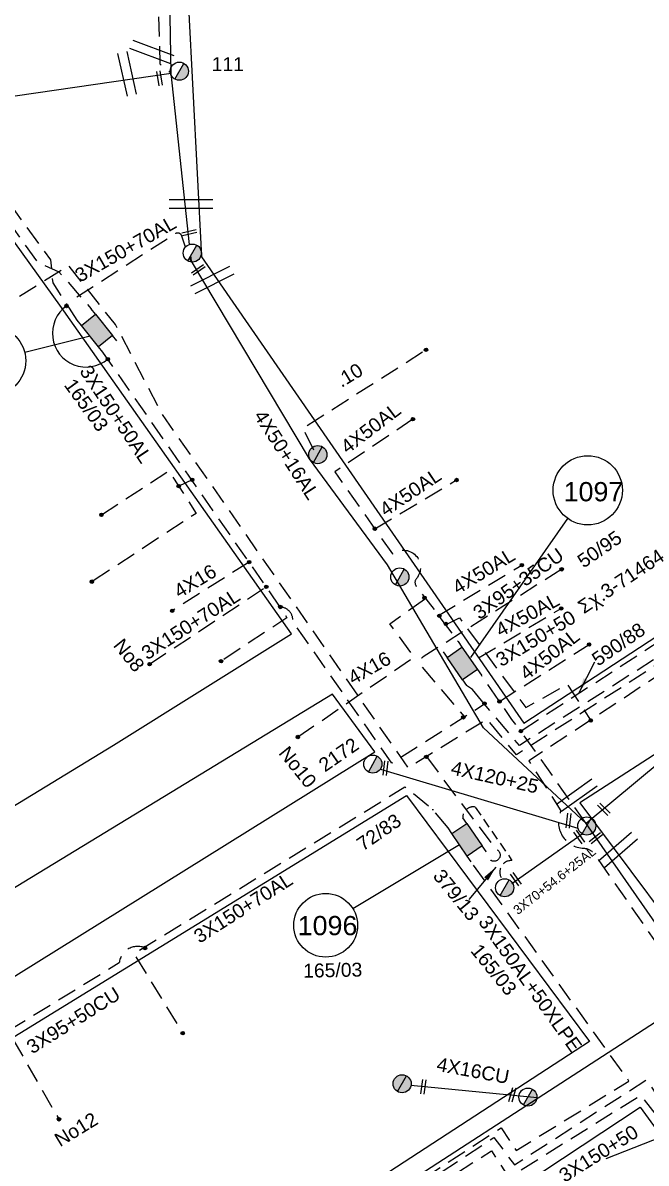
# Model space of a CAD drawing. Header units: millimetres. Extents: x 938 to 3112, y 793 to 1825.
# Drawn here: x 2668.7 to 2749.8, y 1081.8 to 1230.1 of the extents above; entities that cross this region are included whole.
import ezdxf
from ezdxf.enums import TextEntityAlignment as Align

# ---------------------------------------------------------------- set-up
doc = ezdxf.new("R2010")
doc.units = ezdxf.units.MM
doc.linetypes.add('DASHED', pattern=[19.05, 12.7, -6.35])
for name, color, linetype in [('Link Box 4 Διευθύνσεων', 7, 'Continuous'), ('Γέφυρες Εναερίου Δικτύου', 7, 'Continuous'), ('Γυμνά εναέρια ΧΤ (3Φ)   4x16CU', 7, 'Continuous'), ('Γυμνά εναέρια ΧΤ και ΦΟΠ (3Φ)   4x50+16AL', 7, 'Continuous'), ('Εναέρια παροχή ΧΤ 4x16', 7, 'SYN_LINE'), ('Επιγραφές - Σχήματα', 7, 'Continuous'), ('Καλώδια ΧΤ   3x150+50AL', 7, 'DASHED'), ('Καλώδια ΧΤ   3x150+50ALXLPE', 7, 'DASHED'), ('Καλώδια ΧΤ   3x150+50CU', 7, 'DASHED'), ('Καλώδια ΧΤ   3x150+70AL', 7, 'DASHED'), ('Καλώδια ΧΤ   3x150AL+50CU', 7, 'DASHED'), ('Καλώδια ΧΤ   3x150AL+50XLPE', 7, 'DASHED'), ('Καλώδια ΧΤ   3x95+35CU', 7, 'DASHED'), ('Καλώδια ΧΤ   3x95+50CU', 7, 'DASHED'), ('Καλώδια ΧΤ   4x50AL', 7, 'DASHED'), ('Μηχανική τομή', 7, 'Continuous'), ('Στύλος Ξύλινος', 7, 'Continuous'), ('Στύλος Ξύλινος @ 1', 7, 'Continuous'), ('Στύλος ΦΜ', 7, 'Continuous'), ('Στύλος ΦΜ @ 1', 7, 'Continuous'), ('Συνδέσεις', 7, 'Continuous'), ('Συνεστραμμένα ΧΤ   3x70+54.6+25AL', 7, 'SYN_LINE'), ('Συνεστραμμένα ΧΤ   4x120+25AL', 7, 'SYN_LINE'), ('Τομή', 7, 'Continuous'), ('Υπόβαθρο ΔΕΗ', 7, 'Continuous'), ('Υπόγεια Καλώδια Δικτύου ΧΤ   .10', 7, 'DASHED')]:
    doc.layers.add(name, color=color, linetype=linetype)
doc.styles.get("Standard").update_dxf_attribs({"font": 'arial.ttf'})
doc.linetypes.add('SYN_LINE', pattern='A,0.5,-0.0001,["/\\/\\/\\/",Standard,S=0.1,R=0,X=0,Y=-0.05],-0.25', length=0.7501)
doc.dimstyles.new('ISO-25', dxfattribs={"dimtxt": 2.5, "dimasz": 2.5, "dimexe": 1.25, "dimexo": 0.625, "dimtad": 1, "dimtxsty": 'Standard', "dimcen": 2.5, "dimaunit": 2, "dimazin": 0, "dimtfac": 1, "dimtmove": 0, "dimatfit": 3, "dimfxl": 1, "dimarcsym": 0})

# ---------------------------------------------------------------- blocks, each defined once
blk = doc.blocks.new('LINK BOX 4 ΑΝΑΧΩΡΗΣΕΩΝ')
at = {"layer": 'Link Box 4 Διευθύνσεων', "ltscale": 40}
blk.add_hatch(color=256, dxfattribs=at).paths.add_polyline_path([(-3.54, 0), (-3.54, -4.67), (3.54, -4.67), (3.54, 0)])
for p, q in [((-3.54, 0), (-5.33, 0)), ((5.33, 0), (3.54, 0)), ((-3.54, -4.67), (-5.33, -4.67)), ((5.33, -4.67), (3.54, -4.67))]:
    blk.add_line(p, q, dxfattribs=at)
blk.add_lwpolyline([(-3.54, -4.67), (-3.54, 0), (3.54, 0), (3.54, -4.67)], close=True, dxfattribs=at)
blk = doc.blocks.new('ΥΠΑΡΧΩΝ ΤΣΙΜΕΝΤΕΝΙΟΣ ΣΤΥΛΟΣ')
at = {"layer": 'Στύλος ΦΜ'}
blk.add_hatch(color=256, dxfattribs=at).paths.add_polyline_path([(-1.29, -2.28, 0.574793), (2.62, 0, 0.268822), (1.3, 2.27)])
blk.add_line((-1.29, -2.28), (1.3, 2.27), dxfattribs=at)
blk.add_circle((0, 0), 2.62, dxfattribs=at)
at = {"layer": 'Στύλος ΦΜ', "flags": 4}
for tag, p in [('ΑΡΙΘΜΟΣ', (-4.68, 8.05)), ('ΤΥΠΟΣ', (-4.91, 3.03))]:
    blk.add_attdef(tag, p, '', height=4, dxfattribs=at)
blk = doc.blocks.new('ΤΟΜΗ')
at = {"layer": 'Τομή', "ltscale": 40}
for p, q in [((-5.68, 0), (5.68, 0)), ((5.68, -2.33), (-5.68, -2.33))]:
    blk.add_line(p, q, dxfattribs=at)
blk = doc.blocks.new('ΜΗΧΑΝΙΚΗ ΤΟΜΗ')
at = {"layer": 'Μηχανική τομή', "ltscale": 40}
for p, q in [((-1.89, 0.78), (1.89, 0.78)), ((1.89, 0), (-1.89, 0))]:
    blk.add_line(p, q, dxfattribs=at)
blk = doc.blocks.new('ΥΠΑΡΧΩΝ ΞΥΛΙΝΟΣ ΣΤΥΛΟΣ')
at = {"layer": 'Στύλος Ξύλινος'}
h = blk.add_hatch(color=7, dxfattribs=at)
h.paths.add_polyline_path([(-2.62, 0, 0.270008), (-1.29, -2.28), (1.3, 2.27, 0.576266)])
h.paths.add_polyline_path([(-1.29, -2.28, 0.574793), (2.62, 0, 0.268822), (1.3, 2.27)])
at = {"layer": 'Στύλος Ξύλινος', "color": 7}
blk.add_line((-1.29, -2.28), (1.3, 2.27), dxfattribs=at)
blk.add_circle((0, 0), 2.62, dxfattribs=at)
at = {"layer": 'Στύλος Ξύλινος', "flags": 4}
for tag, p in [('ΑΡΙΘΜΟΣ', (-4.91, 8.6)), ('ΤΥΠΟΣ', (-4.85, 3.39))]:
    blk.add_attdef(tag, p, '', height=4, dxfattribs=at)
blk = doc.blocks.new('_ΣΥΝΔΕΣΗ')
at = {"layer": 'Συνδέσεις', "linetype": 'SYN_LINE', "ltscale": 40}
blk.add_hatch(color=256, dxfattribs=at).paths.add_polyline_path([(0.5, -0.01, 1), (-0.5, -0.01, 1)])
at = {"layer": 'Συνδέσεις'}
blk.add_circle((0, -0.01), 0.5, dxfattribs=at)

msp = doc.modelspace()

# ---------------------------------------------------------------- linework, layer by layer
at = {"layer": 'Γέφυρες Εναερίου Δικτύου', "color": 151, "linetype": 'DASHED', "ltscale": 0.2, "flags": 128}
msp.add_lwpolyline([(2810.05, 1193.21), (2812.81, 1188.41), (2763.94, 1155.73), (2733.27, 1136.15), (2728.74, 1141.52), (2716.71, 1133.84), (2703.82, 1152.31, 0.422007), (2702.19, 1154.16), (2703.05, 1152.75), (2694.49, 1147.11)], format="xyb", dxfattribs=at)
for points in [[(2678.94, 1166.15), (2687.72, 1171.85), (2691.26, 1166.34), (2677.69, 1157.45)], [(2690.75, 1170.7), (2688.99, 1169.87)], [(2728.74, 1141.52), (2727.19, 1143.42)]]:
    msp.add_lwpolyline(points, dxfattribs=at)
at = {"layer": 'Γέφυρες Εναερίου Δικτύου', "color": 6, "linetype": 'DASHED', "ltscale": 0.2, "flags": 128}
msp.add_lwpolyline([(2723.66, 1151.86), (2725.47, 1152.75), (2734.11, 1141.09), (2739.51, 1144.11), (2742.55, 1139.41)], dxfattribs=at)
at = {"layer": 'Γέφυρες Εναερίου Δικτύου', "color": 30, "linetype": 'DASHED', "ltscale": 0.2, "flags": 128}
msp.add_lwpolyline([(2741.95, 1126.01), (2733.49, 1138)], dxfattribs=at)
at = {"layer": 'Γυμνά εναέρια ΧΤ (3Φ)   4x16CU', "color": 133, "linetype": 'SYN_LINE', "ltscale": 20, "flags": 128}
msp.add_lwpolyline([(2735.57, 1090.34), (2719.18, 1091.92)], dxfattribs=at)
at = {"layer": 'Γυμνά εναέρια ΧΤ και ΦΟΠ (3Φ)   4x50+16AL', "color": 173, "flags": 128}
for points in [[(2690.4, 1201.32), (2688.01, 1223.56), (2687.21, 1267.95)], [(2690.63, 1199.17), (2690.56, 1199.86)]]:
    msp.add_lwpolyline(points, dxfattribs=at)
at = {"layer": 'Γυμνά εναέρια ΧΤ και ΦΟΠ (3Φ)   4x50+16AL', "color": 1, "flags": 128}
msp.add_lwpolyline([(2741.95, 1126.01), (2728.61, 1138.44), (2716.13, 1159.65), (2706.01, 1173.45), (2690.39, 1199.57)], dxfattribs=at)
at = {"layer": 'Γυμνά εναέρια ΧΤ και ΦΟΠ (3Φ)   4x50+16AL', "color": 62, "flags": 128}
msp.add_lwpolyline([(2814.81, 1027.75), (2796.56, 1048.8), (2757.12, 1104.21), (2741.95, 1126.01)], dxfattribs=at)
at = {"layer": 'Γυμνά εναέρια ΧΤ και ΦΟΠ (3Φ)   4x50+16AL', "color": 133, "flags": 128}
msp.add_lwpolyline([(2659.21, 1040.61), (2700.39, 1067.46), (2757.12, 1104.21)], dxfattribs=at)
at = {"layer": 'Εναέρια παροχή ΧΤ 4x16', "color": 151, "linetype": 'DASHED', "ltscale": 0.2, "flags": 128}
msp.add_lwpolyline([(2698.14, 1160.01), (2688.15, 1153.67)], dxfattribs=at)
at = {"layer": 'Εναέρια παροχή ΧΤ 4x16', "color": 6, "linetype": 'DASHED', "ltscale": 0.2, "flags": 128}
msp.add_lwpolyline([(2704.48, 1137.26), (2719.59, 1147.67), (2716.43, 1151.97), (2721.08, 1155.28)], dxfattribs=at)
at = {"layer": 'Επιγραφές - Σχήματα', "linetype": 'Continuous', "ltscale": 0.2}
for p, q in [((2677.46, 1189.4), (2668.97, 1187.27)), ((2726.96, 1147.6), (2739.58, 1165.65)), ((2725.5, 1123.23), (2711.64, 1114.91))]:
    msp.add_line(p, q, dxfattribs=at)
for centre, radius in [((2664.63, 1186.18), 4.48), ((2742.16, 1169.34), 4.5), ((2708.09, 1112.77), 4.14)]:
    msp.add_circle(centre, radius, dxfattribs=at)
msp.add_arc((2676.96, 1189.75), 4.38, 125.8627, 310.0558, dxfattribs=at)
at = {"layer": 'Καλώδια ΧΤ   3x150+50AL', "color": 6, "linetype": 'DASHED', "ltscale": 0.2, "flags": 128}
msp.add_lwpolyline([(2684.96, 1283.93), (2685.29, 1270.4, 0.413106), (2685.39, 1267.73), (2686.54, 1224.79, 0.021781), (2688.01, 1223.56)], format="xyb", dxfattribs=at)
at = {"layer": 'Καλώδια ΧΤ   3x150+50AL', "color": 27, "linetype": 'DASHED', "ltscale": 0.2, "flags": 128}
msp.add_lwpolyline([(2811.03, 1193.86), (2814.31, 1188.39), (2785.49, 1168.68), (2732.88, 1134.94), (2729.08, 1139.57), (2718.83, 1133.25), (2686.8, 1179.33), (2680.77, 1190.89), (2674.69, 1198.54), (2661.57, 1190.34)], dxfattribs=at)
at = {"layer": 'Καλώδια ΧΤ   3x150+50AL', "color": 151, "linetype": 'DASHED', "ltscale": 0.2, "flags": 128}
msp.add_lwpolyline([(2702.19, 1154.16), (2679.12, 1187.32)], dxfattribs=at)
at = {"layer": 'Καλώδια ΧΤ   3x150+50AL', "color": 27, "linetype": 'DASHED', "ltscale": 0.2, "flags": 128}
msp.add_lwpolyline([(2721.18, 1134.7), (2730.2, 1122.66, -1.705526), (2729.2, 1121.69), (2728.93, 1122.35)], format="xyb", dxfattribs=at)
at = {"layer": 'Καλώδια ΧΤ   3x150+50ALXLPE', "linetype": 'DASHED', "ltscale": 0.2}
msp.add_lwpolyline([(2727.19, 1143.42), (2726.4, 1143.97)], dxfattribs=at)
at = {"layer": 'Καλώδια ΧΤ   3x150+50CU', "color": 1, "linetype": 'DASHED', "ltscale": 0.1}
msp.add_lwpolyline([(2725.92, 1126.75, -0.483211), (2727.52, 1128.15), (2732.31, 1121.19, 0.64153), (2731.03, 1118.78)], format="xyb", dxfattribs=at)
at = {"layer": 'Καλώδια ΧΤ   3x150+70AL', "color": 151, "linetype": 'DASHED', "ltscale": 0.2, "flags": 128}
msp.add_lwpolyline([(2689.86, 1200.97), (2689.41, 1202.39, 0.554551), (2688.45, 1202.63), (2674.71, 1193.76)], format="xyb", dxfattribs=at)
at = {"layer": 'Καλώδια ΧΤ   3x150+70AL', "color": 6, "linetype": 'DASHED', "ltscale": 0.2, "flags": 128}
msp.add_lwpolyline([(2811.98, 1194.48), (2815.73, 1187.84), (2734.51, 1134.15), (2738.67, 1127.64, 0.535368), (2741.63, 1122.79, -0.184596), (2742.88, 1122.25), (2754.7, 1105.24, 0.771468), (2756.19, 1101.35, -0.155386), (2758.8, 1101.29), (2760.34, 1099.26)], format="xyb", dxfattribs=at)
at = {"layer": 'Καλώδια ΧΤ   3x150+70AL', "color": 30, "linetype": 'DASHED', "ltscale": 0.2, "flags": 128}
msp.add_lwpolyline([(2809.1, 1192.59), (2811.41, 1188.45), (2767.61, 1160.02, 0.096385), (2765.77, 1158.24), (2763.27, 1156.31, -0.268595), (2761.21, 1156.05), (2733.49, 1138), (2732.31, 1139.52), (2731.16, 1141.19), (2728.33, 1145.3)], format="xyb", dxfattribs=at)
at = {"layer": 'Καλώδια ΧΤ   3x150+70AL', "color": 151, "linetype": 'DASHED', "ltscale": 0.2, "flags": 128}
msp.add_lwpolyline([(2685.21, 1146.74), (2700.37, 1156.79)], dxfattribs=at)
at = {"layer": 'Καλώδια ΧΤ   3x150+70AL', "color": 1, "ltscale": 0.2, "flags": 128}
msp.add_lwpolyline([(2724, 1125.43), (2722.02, 1127.83), (2722.02, 1127.83), (2718.4, 1130.72), (2683.19, 1109.06), (2689.51, 1098.74)], dxfattribs=at)
at = {"layer": 'Καλώδια ΧΤ   3x150AL+50CU', "color": 27, "linetype": 'DASHED', "ltscale": 0.2, "flags": 128}
msp.add_lwpolyline([(2604.29, 1139.08), (2599.26, 1140.31), (2599.26, 1140.31), (2613.27, 1204.57), (2614.84, 1204.83), (2615.07, 1205.89), (2615.21, 1207.07), (2655.2, 1215.89, -0.376477), (2659.36, 1214.89), (2670.58, 1199.04), (2673.42, 1197.74), (2677.63, 1192.94)], format="xyb", dxfattribs=at)
at = {"layer": 'Καλώδια ΧΤ   3x150AL+50XLPE', "color": 1, "linetype": 'DASHED', "ltscale": 0.2, "flags": 128}
msp.add_lwpolyline([(2684.26, 1043.58), (2678.52, 1052.3), (2730.89, 1086.44), (2732.87, 1083.49), (2747.51, 1092.52), (2727, 1121.03)], dxfattribs=at)
at = {"layer": 'Καλώδια ΧΤ   3x150AL+50XLPE', "color": 173, "linetype": 'DASHED', "ltscale": 0.2, "flags": 128}
msp.add_lwpolyline([(2686.23, 1044.94), (2681.34, 1052.46), (2709.72, 1070.83), (2729.65, 1083.43), (2731.88, 1079.96), (2749.02, 1090.66), (2753.47, 1085.04), (2762.68, 1091.69), (2757.3, 1099.56), (2775.95, 1111.96)], dxfattribs=at)
at = {"layer": 'Καλώδια ΧΤ   3x150AL+50XLPE', "color": 62, "linetype": 'DASHED', "ltscale": 0.2, "flags": 128}
msp.add_lwpolyline([(2685.26, 1044.27), (2680.19, 1052.43), (2729.97, 1085.19), (2732.64, 1081.61), (2749.8, 1092.69), (2753.6, 1086.89), (2760.05, 1091.82), (2755.36, 1098.94, -0.309209), (2755.39, 1100.49, -0.005967), (2756.67, 1102.26, 0.211815), (2757.12, 1104.21, 1.178216)], format="xyb", dxfattribs=at)
at = {"layer": 'Καλώδια ΧΤ   3x95+35CU', "color": 151, "linetype": 'DASHED', "ltscale": 0.2, "flags": 128}
msp.add_lwpolyline([(2738.77, 1159.07), (2720.78, 1147.69, 0.457285), (2720.58, 1146.4), (2726.14, 1139.86)], format="xyb", dxfattribs=at)
at = {"layer": 'Καλώδια ΧΤ   3x95+50CU', "color": 1, "ltscale": 0.2, "flags": 128}
msp.add_lwpolyline([(2684.79, 1109.74, 0.527765), (2681.25, 1107.87), (2666.83, 1099), (2673.43, 1087.53)], format="xyb", dxfattribs=at)
at = {"layer": 'Καλώδια ΧΤ   4x50AL', "color": 6, "linetype": 'DASHED', "ltscale": 0.2, "flags": 128}
msp.add_lwpolyline([(2719.44, 1178.6), (2709.27, 1171.74), (2716.77, 1161.07, -0.908195), (2719.88, 1157.85, 0.392931), (2719.92, 1156.82), (2725.3, 1149.68)], format="xyb", dxfattribs=at)
for points in [[(2714.47, 1164.34), (2725.1, 1170.68)], [(2722.75, 1153.06), (2733.59, 1159.62)]]:
    msp.add_lwpolyline(points, dxfattribs=at)
at = {"layer": 'Καλώδια ΧΤ   4x50AL', "color": 27, "linetype": 'DASHED', "ltscale": 0.2, "flags": 128}
msp.add_lwpolyline([(2727.97, 1147.57), (2738.71, 1153.98)], dxfattribs=at)
at = {"layer": 'Καλώδια ΧΤ   4x50AL', "color": 30, "linetype": 'DASHED', "ltscale": 0.2, "flags": 128}
msp.add_lwpolyline([(2730.68, 1141.88), (2742.33, 1149.28)], dxfattribs=at)
at = {"layer": 'Συνεστραμμένα ΧΤ   3x70+54.6+25AL', "color": 1, "linetype": 'SYN_LINE', "ltscale": 10}
msp.add_line((2732.28, 1118.22), (2741.45, 1124.65), dxfattribs=at)
at = {"layer": 'Συνεστραμμένα ΧΤ   3x70+54.6+25AL', "color": 1, "ltscale": 20, "flags": 128}
msp.add_lwpolyline([(2688.01, 1223.56), (2657.83, 1219.16), (2614.47, 1208.99)], dxfattribs=at)
at = {"layer": 'Συνεστραμμένα ΧΤ   3x70+54.6+25AL', "color": 1, "linetype": 'SYN_LINE', "ltscale": 20, "flags": 128}
msp.add_lwpolyline([(2771.21, 1150.32), (2741.95, 1126.01)], dxfattribs=at)
at = {"layer": 'Συνεστραμμένα ΧΤ   4x120+25AL', "color": 1, "linetype": 'SYN_LINE', "ltscale": 10}
msp.add_line((2715.2, 1133.08), (2740.85, 1125.38), dxfattribs=at)
at = {"layer": 'Υπόβαθρο ΔΕΗ', "flags": 128}
for points in [[(2966.78, 1309.75), (2903.08, 1307.13), (2834.44, 1303.95), (2835.63, 1251.94), (2836.43, 1213.97, -0.198825), (2825.56, 1184.16, -0.024736), (2795.39, 1163.73), (2741.11, 1128.69), (2758.87, 1104.92), (2793.24, 1057.76), (2803.6, 1042.99), (2839.39, 1004.65), (2862.89, 979.37), (2879.16, 957.43), (2923.94, 988.65), (2945.97, 1003.92), (2959.52, 985.92)], [(2966.78, 1309.75), (2903.08, 1307.13), (2834.44, 1303.95), (2835.63, 1251.94), (2836.43, 1213.97, -0.198825), (2825.56, 1184.16, -0.024736), (2795.39, 1163.73), (2741.11, 1128.69), (2758.87, 1104.92), (2793.24, 1057.76), (2803.6, 1042.99), (2839.39, 1004.65), (2862.89, 979.37), (2879.16, 957.43), (2923.94, 988.65), (2945.97, 1003.92), (2959.52, 985.92)], [(2821.39, 1258.38), (2689.13, 1253.95), (2691.97, 1199.69), (2733.85, 1139.06), (2816.16, 1192.92, 0.172715), (2822.85, 1206.73), (2821.39, 1258.38)], [(2718.6, 1129.66), (2742.38, 1097.66), (2640.26, 1031.16, -0.429782), (2634.33, 1032.06), (2613.33, 1064.92), (2718.6, 1129.66)], [(2718.6, 1129.66), (2742.38, 1097.66), (2640.26, 1031.16, -0.429782), (2634.33, 1032.06), (2613.33, 1064.92), (2718.6, 1129.66)]]:
    msp.add_lwpolyline(points, format="xyb", dxfattribs=at)
for points in [[(2591.66, 1099.3), (2599.41, 1086.73), (2680.5, 1136.18), (2703.63, 1150.68), (2673.54, 1193.4), (2657.76, 1215.32), (2615.07, 1205.89), (2607.78, 1171.86)], [(2591.66, 1099.3), (2599.41, 1086.73), (2680.5, 1136.18), (2703.63, 1150.68), (2673.54, 1193.4), (2657.76, 1215.32), (2615.07, 1205.89), (2607.78, 1171.86)], [(2604.85, 1079.41), (2610.21, 1070.36), (2714.5, 1135.34), (2708.99, 1142.81), (2604.85, 1079.41)], [(2604.85, 1079.41), (2610.21, 1070.36), (2714.5, 1135.34), (2708.99, 1142.81), (2604.85, 1079.41)], [(2526.18, 942.44), (2604.71, 995.07), (2681.26, 1044.35), (2748.99, 1089.11), (2795.34, 1025.37), (2698.46, 968.45), (2640.67, 933.84), (2566.01, 888.85), (2526.18, 942.44)], [(2526.18, 942.44), (2604.71, 995.07), (2681.26, 1044.35), (2748.99, 1089.11), (2795.34, 1025.37), (2698.46, 968.45), (2640.67, 933.84), (2566.01, 888.85), (2526.18, 942.44)]]:
    msp.add_lwpolyline(points, dxfattribs=at)
at = {"layer": 'Υπόγεια Καλώδια Δικτύου ΧΤ   .10', "color": 151, "linetype": 'DASHED', "ltscale": 0.2, "flags": 128}
msp.add_lwpolyline([(2675.8, 1191.48), (2672.65, 1196.33), (2672.37, 1199.31), (2660, 1216.25, 0.814663), (2656.34, 1220.73), (2616.5, 1211.85)], format="xyb", dxfattribs=at)
at = {"layer": 'Υπόγεια Καλώδια Δικτύου ΧΤ   .10', "color": 1, "linetype": 'DASHED', "ltscale": 0.2, "flags": 128}
msp.add_lwpolyline([(2706.54, 1174.57), (2705.16, 1177.43), (2721.14, 1187.62)], dxfattribs=at)

# ---------------------------------------------------------------- block references
at = {"layer": 'Link Box 4 Διευθύνσεων'}
for p, xscale, yscale, zscale, rotation in [((2679.29, 1190.85), 0.5000000000001237, 0.5000000000001237, 0.5000000000001237, 308.5348917796785), ((2724.89, 1146.16), 0.5000000000001237, 0.5000000000001237, 0.5000000000001237, 124.632), ((2727.43, 1124.55), 0.500000000000131, 0.500000000000131, 0.500000000000131, 304.3397762136403)]:
    msp.add_blockref('LINK BOX 4 ΑΝΑΧΩΡΗΣΕΩΝ', p, dxfattribs=dict(at, xscale=xscale, yscale=yscale, zscale=zscale, rotation=rotation))
at = {"layer": 'Μηχανική τομή'}
for p, xscale, yscale, zscale, rotation in [((2686.3, 1222.88), 0.5000000000001037, 0.5000000000001037, 0.5000000000001037, 280.3308311976192), ((2690.41, 1202.65), 0.5000000000002148, 0.5000000000002148, 0.5000000000002148, 13.11135857866505), ((2691.65, 1197.86), 0.5000000000001655, 0.5000000000001655, 0.5000000000001655, 35.09912821939906), ((2715.67, 1133.22), 0.5000000000000994, 0.5000000000000994, 0.5000000000000994, 263.0019924296636), ((2744.11, 1127.72), 0.5000000000001229, 0.5000000000001229, 0.5000000000001229, 315.4206488667708), ((2739.46, 1126.4), 0.5000000000000994, 0.5000000000000994, 0.5000000000000994, 263.0019924296636), ((2743.08, 1124.25), 0.5000000000000365, 0.5000000000000365, 0.5000000000000365, 218.7471283575931), ((2720.59, 1091.78), 0.4999999999999141, 0.4999999999999141, 0.4999999999999141, 262.7006490988069), ((2732.16, 1090.77), 0.5000000000000204, 0.5000000000000204, 0.5000000000000204, 254.5045157789522)]:
    msp.add_blockref('ΜΗΧΑΝΙΚΗ ΤΟΜΗ', p, dxfattribs=dict(at, xscale=xscale, yscale=yscale, zscale=zscale, rotation=rotation))
at = {"layer": 'Στύλος Ξύλινος @ 1', "ltscale": 40, "xscale": 0.4499999999998181, "yscale": 0.4499999999998181, "zscale": 0.4499999999998181}
for p in [(2707.07, 1173.98), (2718.03, 1092.16)]:
    msp.add_blockref('ΥΠΑΡΧΩΝ ΞΥΛΙΝΟΣ ΣΤΥΛΟΣ', p, dxfattribs=at)
at = {"layer": 'Στύλος ΦΜ @ 1', "ltscale": 40}
ref = msp.add_blockref('ΥΠΑΡΧΩΝ ΤΣΙΜΕΝΤΕΝΙΟΣ ΣΤΥΛΟΣ', (2689.07, 1223.84), dxfattribs=dict(at, xscale=0.4499999999998181, yscale=0.4499999999998181, zscale=0.4499999999998181))
ref.add_attrib('ΤΥΠΟΣ', '111', (2693.27, 1223.86), dxfattribs={"layer": 'Στύλος ΦΜ', "height": 1.8, "flags": 4})
ref = msp.add_blockref('ΥΠΑΡΧΩΝ ΤΣΙΜΕΝΤΕΝΙΟΣ ΣΤΥΛΟΣ', (2689.07, 1223.84), dxfattribs=dict(at, xscale=0.4499999999998181, yscale=0.4499999999998181, zscale=0.4499999999998181))
ref.add_attrib('ΤΥΠΟΣ', '111', (2693.27, 1223.86), dxfattribs={"layer": 'Στύλος ΦΜ', "height": 1.8, "flags": 4})
at = {"layer": 'Στύλος ΦΜ @ 1', "ltscale": 40, "xscale": 0.4499999999998181, "yscale": 0.4499999999998181, "zscale": 0.4499999999998181}
for p in [(2690.75, 1200.19), (2690.75, 1200.19), (2717.73, 1158.07), (2717.73, 1158.07), (2714.22, 1133.73), (2742.03, 1125.68), (2742.03, 1125.68), (2731.36, 1117.65), (2734.38, 1090.43), (2734.38, 1090.43)]:
    msp.add_blockref('ΥΠΑΡΧΩΝ ΤΣΙΜΕΝΤΕΝΙΟΣ ΣΤΥΛΟΣ', p, dxfattribs=at)
at = {"layer": 'Συνδέσεις', "xscale": 0.4500000000000455, "yscale": 0.4500000000000455, "zscale": 0.4500000000000455}
for p in [(2674.4, 1193.31), (2679.77, 1186.39), (2721.14, 1187.62), (2719.44, 1178.6), (2690.75, 1170.7), (2725.11, 1170.68), (2688.99, 1169.88), (2678.94, 1166.16), (2714.47, 1164.35), (2698.14, 1160.01), (2733.59, 1159.62), (2738.77, 1159.07), (2677.69, 1157.46), (2700.37, 1156.79), (2720.94, 1155.36), (2688.15, 1153.68), (2702.19, 1154.17), (2738.71, 1153.98), (2722.87, 1153.02), (2723.72, 1151.97), (2742.33, 1149.29), (2685.21, 1146.74), (2694.49, 1147.11), (2730.68, 1141.88), (2728.73, 1141.61), (2725.99, 1139.82), (2742.55, 1139.41), (2704.48, 1137.26), (2733.47, 1138.03), (2721.18, 1134.67), (2684.6, 1109.82), (2689.51, 1098.74), (2673.43, 1087.54)]:
    msp.add_blockref('_ΣΥΝΔΕΣΗ', p, dxfattribs=at)
at = {"layer": 'Τομή'}
for p, xscale, yscale, zscale, rotation in [((2685.7, 1226.89), 0.4999999999999563, 0.4999999999999563, 0.4999999999999563, 339.692723196655), ((2685.7, 1226.89), 0.4999999999999563, 0.4999999999999563, 0.4999999999999563, 339.692723196655), ((2682.85, 1223.62), 0.4999999999999946, 0.4999999999999946, 0.4999999999999946, 282.5392074835185), ((2682.85, 1223.62), 0.4999999999999946, 0.4999999999999946, 0.4999999999999946, 282.5392074835185), ((2693.11, 1197.2), 0.4999999999999776, 0.4999999999999776, 0.4999999999999776, 26.79665978102435), ((2693.11, 1197.2), 0.4999999999999776, 0.4999999999999776, 0.4999999999999776, 26.79665978102435), ((2740.39, 1130.16), 0.5000000000000527, 0.5000000000000527, 0.5000000000000527, 35.4324016553246), ((2740.39, 1130.16), 0.5000000000000527, 0.5000000000000527, 0.5000000000000527, 35.4324016553246), ((2741.19, 1124.35), 0.166482631503135, 0.166482631503135, 0.166482631503135, 305.0150277278821), ((2745.71, 1123), 0.4999999999999818, 0.4999999999999818, 0.4999999999999818, 41.09729625962736), ((2745.71, 1123), 0.4999999999999818, 0.4999999999999818, 0.4999999999999818, 41.09729625962736), ((2732.97, 1118.88), 0.166482631503135, 0.166482631503135, 0.166482631503135, 305.0150277278821)]:
    msp.add_blockref('ΤΟΜΗ', p, dxfattribs=dict(at, xscale=xscale, yscale=yscale, zscale=zscale, rotation=rotation))
at = {"layer": 'Τομή', "xscale": 0.5, "yscale": 0.5, "zscale": 0.5}
msp.add_blockref('ΤΟΜΗ', (2690.58, 1207.16), dxfattribs=at)
msp.add_blockref('ΤΟΜΗ', (2690.58, 1207.16), dxfattribs=at)

# ---------------------------------------------------------------- texts
at = {"layer": 'Γυμνά εναέρια ΧΤ (3Φ)   4x16CU'}
msp.add_text('4X16CU', height=1.8, rotation=349.5439, dxfattribs=at).set_placement((2727.25, 1093.88), align=Align.MIDDLE)
at = {"layer": 'Γυμνά εναέρια ΧΤ και ΦΟΠ (3Φ)   4x50+16AL'}
msp.add_text('4X50+16AL', height=1.8, rotation=302.8806, dxfattribs=at).set_placement((2703.02, 1173.96), align=Align.MIDDLE)
at = {"layer": 'Εναέρια παροχή ΧΤ 4x16', "ltscale": 20}
for rotation, p in [(31.1942, (2691.12, 1157.54)), (29.7214, (2713.77, 1146.24))]:
    msp.add_text('4X16', height=1.8, rotation=rotation, dxfattribs=at).set_placement(p, align=Align.MIDDLE)
at = {"layer": 'Επιγραφές - Σχήματα', "linetype": 'DASHED', "ltscale": 0.2, "char_height": 1.8, "width": 10.8079, "attachment_point": 1}
for s, insert, rotation in [('165/03', (2675.46, 1184.08), 305.8962), ('50/95', (2740.59, 1160.63), 34.7744), ('Σχ.3-71464', (2740.65, 1154.7), 33.799), ('590/88', (2742.47, 1147.87), 34.7744), ('Νο8', (2681.79, 1150.26), 308.802), ('Νο10', (2703.28, 1136.26), 308.802), ('2172', (2706.97, 1134.11), 34.7744), ('72/83', (2711.91, 1123.83), 34.7744), ('379/13', (2723.33, 1120.27), 309.1511), ('165/03', (2728.22, 1110.56), 309.1511), ('165/03', (2705.14, 1107.75), 1.2607), ('Νο12', (2672.62, 1085.43), 31.4256)]:
    msp.add_mtext(s, dxfattribs=dict(at, insert=insert, rotation=rotation))
at = {"layer": 'Επιγραφές - Σχήματα', "linetype": 'Continuous', "ltscale": 0.2, "char_height": 2.5, "attachment_point": 1}
for s, insert, width in [('1097', (2739.02, 1170.41), 5.769), ('1096', (2704.45, 1113.98), 3.9757)]:
    msp.add_mtext(s, dxfattribs=dict(at, insert=insert, width=width))
at = {"layer": 'Καλώδια ΧΤ   3x150+50AL', "ltscale": 0.2}
for s, rotation, p in [('3X150+50AL', 303.7152, (2680.83, 1179.25)), ('3X150+50', 32.0941, (2743.56, 1083.09))]:
    msp.add_text(s, height=1.8, rotation=rotation, dxfattribs=at).set_placement(p, align=Align.MIDDLE)
at = {"layer": 'Καλώδια ΧΤ   3x150+50CU', "ltscale": 0.2}
msp.add_text('3X150+50', height=1.8, rotation=31.1285, dxfattribs=at).set_placement((2735.39, 1150.08), align=Align.MIDDLE)
at = {"layer": 'Καλώδια ΧΤ   3x150+70AL', "linetype": 'DASHED', "ltscale": 0.2}
msp.add_text('3X150+70AL', height=1.8, rotation=29.7214, dxfattribs=at).set_placement((2682.07, 1200.73), align=Align.MIDDLE)
at = {"layer": 'Καλώδια ΧΤ   3x150+70AL', "ltscale": 0.2}
for rotation, p in [(32.9508, (2690.53, 1151.94)), (32.608, (2697.36, 1115.05))]:
    msp.add_text('3X150+70AL', height=1.8, rotation=rotation, dxfattribs=at).set_placement(p, align=Align.MIDDLE)
at = {"layer": 'Καλώδια ΧΤ   3x150AL+50XLPE', "ltscale": 0.2}
msp.add_text('3X150AL+50XLPE', height=1.8, rotation=305.4914, dxfattribs=at).set_placement((2734.69, 1105.17), align=Align.MIDDLE)
at = {"layer": 'Καλώδια ΧΤ   3x95+35CU', "ltscale": 0.2}
msp.add_text('3X95+35CU', height=1.8, rotation=35.844, dxfattribs=at).set_placement((2733.13, 1157.21), align=Align.MIDDLE)
at = {"layer": 'Καλώδια ΧΤ   3x95+50CU', "ltscale": 0.2}
msp.add_text('3X95+50CU', height=1.8, rotation=32.3228, dxfattribs=at).set_placement((2675.29, 1100.41), align=Align.MIDDLE)
at = {"layer": 'Καλώδια ΧΤ   4x50AL', "ltscale": 0.2}
for rotation, p in [(37.2992, (2713.94, 1177.43)), (33.9029, (2719.1, 1169.1)), (31.4632, (2728.62, 1158.85)), (28.672, (2734.31, 1153.15)), (37.7493, (2737.2, 1148))]:
    msp.add_text('4X50AL', height=1.8, rotation=rotation, dxfattribs=at).set_placement(p, align=Align.MIDDLE)
at = {"layer": 'Συνεστραμμένα ΧΤ   3x70+54.6+25AL', "ltscale": 20}
msp.add_text('3X70+54.6+25AL', height=1.2008, rotation=38.1492, dxfattribs=at).set_placement((2737.83, 1118.58), align=Align.MIDDLE)
at = {"layer": 'Συνεστραμμένα ΧΤ   4x120+25AL', "linetype": 'DASHED', "ltscale": 0.2, "insert": (2724.65, 1134.18), "char_height": 1.8, "width": 10.8079, "attachment_point": 1, "rotation": 347.3458}
msp.add_mtext('4Χ120+25', dxfattribs=at)
at = {"layer": 'Υπόγεια Καλώδια Δικτύου ΧΤ   .10', "ltscale": 0.2}
msp.add_text('.10', height=1.8, rotation=31.14, dxfattribs=at).set_placement((2711.17, 1184.32), align=Align.MIDDLE)

# ---------------------------------------------------------------- leaders
at = {"layer": 'Επιγραφές - Σχήματα', "ltscale": 40}
for points in [[(2740.98, 1142.97), (2743.09, 1147.04)], [(2730.23, 1120.34), (2726.68, 1116.13)], [(2753, 1085.72), (2744.51, 1082.38)]]:
    msp.add_leader(points, dimstyle='ISO-25', override={"dimasz": 2, "dimtad": 0}, dxfattribs=at)

doc.saveas('drawing.dxf')
